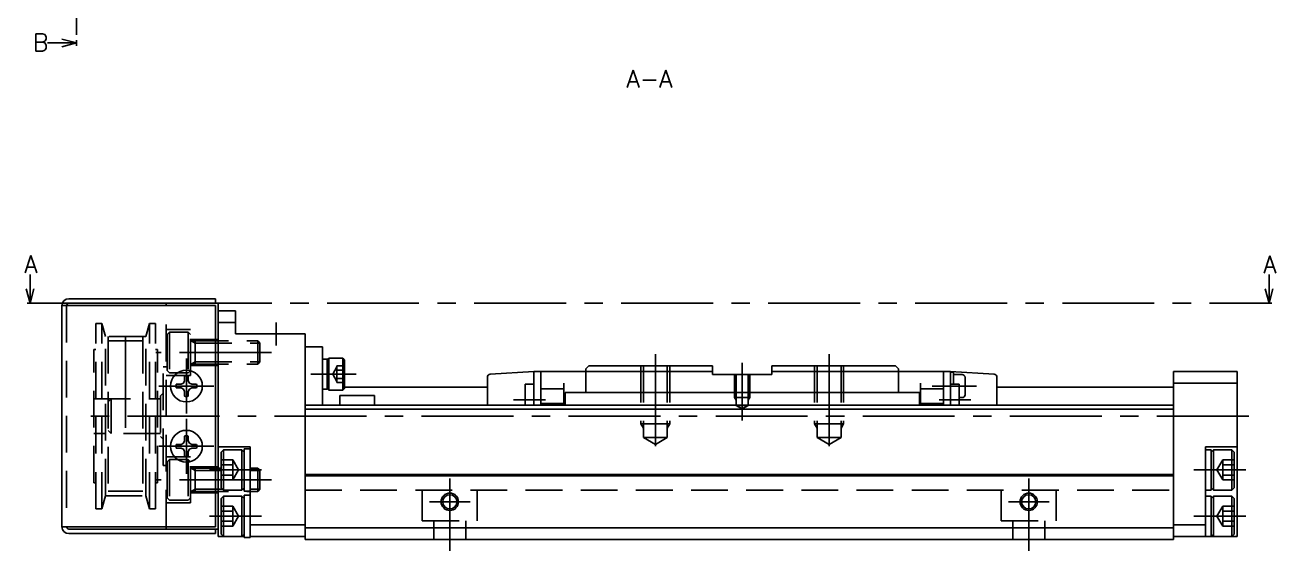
# Model space of a CAD drawing. Extents: x -2 to 402, y -8 to 279.
# Drawn here: x 186.4 to 402.5, y 8 to 98.9 of the extents above; entities that cross this region are included whole.
import ezdxf

# ---------------------------------------------------------------- set-up
doc = ezdxf.new("R2010")
doc.units = 0
doc.header["$LTSCALE"] = 0.5
doc.linetypes.add('CENTER', pattern=[50.8, 31.75, -6.35, 6.35, -6.35])
doc.linetypes.add('DASHED', pattern=[19.05, 12.7, -6.35])
for name, color, linetype in [('MSM_CENTER', 1, 'CENTER'), ('MSM_CONTINUOUS', 7, 'CONTINUOUS'), ('MSM_DASHED', 4, 'DASHED'), ('MSM_NARROW', 5, 'CONTINUOUS'), ('MSM_PART_NUMBER', 7, 'CONTINUOUS')]:
    doc.layers.add(name, color=color, linetype=linetype)
doc.styles.get("Standard").update_dxf_attribs({"font": 'txt.shx', "height": 3, "bigfont": 'bigfont.shx'})

msp = doc.modelspace()

# ---------------------------------------------------------------- linework, layer by layer
at = {"layer": 'MSM_CENTER'}
for p, q in [((195.26, 240.06), (195.26, 96.3)), ((187.76, 50.8), (400.76, 50.8)), ((203.76, 29.3), (203.76, 47.05)), ((229.76, 43.5), (229.76, 47.5)), ((228.96, 42.3), (208.96, 42.3)), ((214.26, 41.25), (214.26, 31.75)), ((295.26, 42), (295.26, 24.41)), ((325.26, 42), (325.26, 24.41)), ((310.26, 40.5), (310.26, 30.54)), ((235.76, 38.55), (243.56, 38.55)), ((219.01, 36.5), (209.51, 36.5)), ((350.76, 36.5), (343.06, 36.5)), ((270.76, 34.1), (276.26, 34.1)), ((349.76, 34.1), (344.26, 34.1)), ((397.76, 31.3), (196.26, 31.3)), ((214.26, 30.85), (214.26, 21.35)), ((219.01, 26.1), (209.51, 26.1)), ((218.26, 22), (227.26, 22)), ((397.26, 22), (388.26, 22)), ((228.96, 20.3), (208.96, 20.3)), ((259.76, 20.5), (259.76, 8)), ((359.76, 20.5), (359.76, 8)), ((256.26, 16.5), (263.26, 16.5)), ((356.26, 16.5), (363.26, 16.5)), ((218.26, 14), (227.26, 14)), ((397.26, 14), (388.26, 14))]:
    msp.add_line(p, q, dxfattribs=at)
at = {"layer": 'MSM_CONTINUOUS'}
for p, q in [((195.26, 95.8), (190.26, 95.8)), ((192.76, 96.47), (195.26, 95.8)), ((195.26, 95.8), (192.76, 95.13)), ((195.26, 96.3), (195.26, 95.3)), ((187.26, 50.8), (187.26, 55.8)), ((401.26, 50.8), (401.26, 55.8)), ((187.26, 50.8), (186.59, 53.3)), ((187.93, 53.3), (187.26, 50.8)), ((401.26, 50.8), (400.59, 53.3)), ((401.93, 53.3), (401.26, 50.8)), ((187.76, 50.8), (186.76, 50.8)), ((192.76, 50.4), (219.26, 50.4)), ((192.76, 50.4), (192.76, 12.2)), ((193.96, 51.6), (219.26, 51.6)), ((193.96, 50.8), (219.76, 50.8)), ((210.76, 50.4), (210.76, 50.8)), ((219.26, 50.8), (219.26, 51.6)), ((219.26, 50.4), (219.26, 12.2)), ((219.76, 50.8), (219.76, 10.5)), ((401.76, 50.8), (400.76, 50.8)), ((222.76, 49.5), (219.76, 49.5)), ((222.76, 49.5), (222.76, 45.5)), ((219.76, 47.5), (222.76, 47.5)), ((222.76, 45.5), (234.76, 45.5)), ((234.76, 45.5), (234.76, 10)), ((234.76, 43.3), (237.76, 43.3)), ((237.76, 33.2), (237.76, 43.3)), ((238.56, 41.15), (237.76, 41.15)), ((238.56, 41), (238.86, 41.3)), ((238.56, 41.15), (238.56, 35.95)), ((238.86, 35.8), (238.86, 41.3)), ((241.26, 41.3), (238.86, 41.3)), ((241.26, 41.3), (241.26, 35.8)), ((241.56, 41), (241.26, 41.3)), ((241.56, 41), (241.56, 36.1)), ((274.26, 39), (266.73, 38.53)), ((274.26, 39), (305.16, 39)), ((274.26, 39), (274.26, 33.2)), ((275.46, 33.2), (275.46, 39)), ((283.76, 40), (283.26, 39.5)), ((283.26, 35.4), (283.26, 39.5)), ((283.76, 40), (305.16, 40)), ((305.16, 40), (305.16, 38.5)), ((315.36, 40), (336.76, 40)), ((315.36, 38.5), (315.36, 40)), ((346.26, 39), (315.36, 39)), ((337.26, 39.5), (336.76, 40)), ((337.26, 35.4), (337.26, 39.5)), ((345.06, 33.2), (345.06, 39)), ((346.26, 39), (353.79, 38.53)), ((346.26, 39), (346.26, 33.2)), ((346.76, 38.9), (346.26, 38.9)), ((346.76, 36.85), (346.76, 38.9)), ((384.76, 39), (395.76, 39)), ((384.76, 39), (384.76, 10)), ((395.76, 39), (395.76, 10.5)), ((213.34, 36.83), (212.49, 36.82)), ((213.34, 36.83), (213.74, 37.02)), ((213.93, 37.42), (213.74, 37.02)), ((213.93, 37.42), (213.95, 38.27)), ((214.59, 37.42), (214.58, 38.27)), ((214.59, 37.42), (214.78, 37.02)), ((215.19, 36.83), (214.78, 37.02)), ((215.19, 36.83), (216.03, 36.82)), ((266.26, 38.03), (266.26, 33.2)), ((272.76, 36.85), (272.76, 33.2)), ((274.26, 36.85), (272.76, 36.85)), ((279.46, 37), (279.46, 33.2)), ((315.36, 38.5), (305.16, 38.5)), ((341.06, 37), (341.06, 33.2)), ((347.76, 36.85), (346.26, 36.85)), ((348.26, 38.5), (346.76, 38.5)), ((347.76, 36.85), (347.76, 33.2)), ((348.76, 38), (348.76, 35)), ((354.26, 38.03), (354.26, 33.2)), ((384.76, 37), (395.76, 37)), ((213.34, 36.17), (212.49, 36.18)), ((213.34, 36.17), (213.74, 35.98)), ((213.93, 35.58), (213.74, 35.98)), ((213.93, 35.58), (213.95, 34.73)), ((214.59, 35.58), (214.58, 34.73)), ((214.59, 35.58), (214.78, 35.98)), ((215.19, 36.17), (214.78, 35.98)), ((215.19, 36.17), (216.03, 36.18)), ((237.76, 35.95), (238.56, 35.95)), ((238.56, 36.1), (238.86, 35.8)), ((241.26, 35.8), (238.86, 35.8)), ((246.76, 34.87), (240.76, 34.87)), ((240.76, 34.87), (240.76, 33.2)), ((241.26, 35.8), (241.56, 36.1)), ((266.26, 36.3), (241.56, 36.3)), ((246.76, 33.2), (246.76, 34.87)), ((275.46, 36), (279.46, 36)), ((279.66, 35.1), (279.46, 35.1)), ((340.86, 35.4), (279.66, 35.4)), ((279.66, 33.2), (279.66, 35.4)), ((340.86, 33.2), (340.86, 35.4)), ((341.06, 35.1), (340.86, 35.1)), ((345.06, 36), (341.06, 36)), ((384.76, 36.3), (354.26, 36.3)), ((384.76, 33.2), (234.76, 33.2)), ((384.76, 32.5), (234.76, 32.5)), ((275.46, 33.5), (279.46, 33.5)), ((279.66, 34.3), (279.46, 34.3)), ((341.06, 34.3), (340.86, 34.3)), ((345.06, 33.5), (341.06, 33.5)), ((348.26, 34.5), (347.76, 34.5)), ((213.34, 26.43), (212.49, 26.42)), ((213.34, 26.43), (213.74, 26.62)), ((213.93, 27.02), (213.74, 26.62)), ((213.93, 27.02), (213.95, 27.87)), ((214.59, 27.02), (214.58, 27.87)), ((214.59, 27.02), (214.78, 26.62)), ((215.19, 26.43), (214.78, 26.62)), ((215.19, 26.43), (216.03, 26.42)), ((225.26, 26), (219.76, 26)), ((225.26, 26), (225.26, 10.35)), ((390.26, 26), (390.26, 10.5)), ((390.26, 26), (395.76, 26)), ((213.34, 25.77), (212.49, 25.78)), ((213.34, 25.77), (213.74, 25.58)), ((213.93, 25.18), (213.74, 25.58)), ((213.93, 25.18), (213.95, 24.33)), ((214.59, 25.18), (214.58, 24.33)), ((214.59, 25.18), (214.78, 25.58)), ((215.19, 25.77), (214.78, 25.58)), ((215.19, 25.77), (216.03, 25.78)), ((220.26, 25.1), (220.66, 25.5)), ((220.26, 25.1), (220.26, 18.9)), ((220.66, 25.5), (220.66, 18.5)), ((220.66, 25.5), (223.86, 25.5)), ((223.86, 25.5), (223.86, 18.5)), ((224.26, 25.1), (223.86, 25.5)), ((224.26, 18.35), (224.26, 25.65)), ((224.26, 25.65), (225.26, 25.65)), ((391.26, 25.5), (390.26, 25.5)), ((391.26, 25.5), (391.26, 18.5)), ((391.26, 25.1), (391.66, 25.5)), ((391.66, 25.5), (391.66, 18.5)), ((394.86, 25.5), (391.66, 25.5)), ((394.86, 25.5), (394.86, 18.5)), ((395.26, 25.1), (394.86, 25.5)), ((395.26, 25.1), (395.26, 18.9)), ((384.76, 21.2), (234.76, 21.2)), ((384.76, 21), (234.76, 21)), ((220.66, 18.5), (220.26, 18.9)), ((220.26, 17.1), (220.66, 17.5)), ((220.66, 18.5), (223.86, 18.5)), ((220.66, 17.5), (220.66, 10.5)), ((220.66, 17.5), (223.86, 17.5)), ((223.86, 18.5), (224.26, 18.9)), ((223.86, 17.5), (223.86, 10.5)), ((224.26, 17.1), (223.86, 17.5)), ((225.26, 18.35), (224.26, 18.35)), ((224.26, 17.65), (225.26, 17.65)), ((224.26, 10.35), (224.26, 17.65)), ((390.26, 18.5), (391.26, 18.5)), ((391.26, 17.5), (390.26, 17.5)), ((391.66, 18.5), (391.26, 18.9)), ((391.26, 17.5), (391.26, 10.5)), ((391.26, 17.1), (391.66, 17.5)), ((394.86, 18.5), (391.66, 18.5)), ((391.66, 17.5), (391.66, 10.5)), ((394.86, 17.5), (391.66, 17.5)), ((394.86, 18.5), (395.26, 18.9)), ((394.86, 17.5), (394.86, 10.5)), ((395.26, 17.1), (394.86, 17.5)), ((220.26, 17.1), (220.26, 10.9)), ((395.26, 17.1), (395.26, 10.9)), ((192.76, 12.2), (219.26, 12.2)), ((193.96, 11.8), (219.76, 11.8)), ((193.96, 11), (219.26, 11)), ((210.76, 11.8), (210.76, 12.2)), ((219.26, 11), (219.26, 11.8)), ((220.66, 10.5), (220.26, 10.9)), ((223.86, 10.5), (224.26, 10.9)), ((234.76, 12.5), (225.26, 12.5)), ((384.76, 12), (234.76, 12)), ((384.76, 12.5), (390.26, 12.5)), ((391.66, 10.5), (391.26, 10.9)), ((394.86, 10.5), (395.26, 10.9)), ((219.76, 10.5), (224.26, 10.5)), ((225.26, 10.35), (224.26, 10.35)), ((225.26, 10.5), (234.76, 10.5)), ((384.76, 10), (234.76, 10)), ((395.76, 10.5), (384.76, 10.5))]:
    msp.add_line(p, q, dxfattribs=at)
for centre, radius in [((214.26, 36.5), 2.75), ((214.26, 26.1), 2.75), ((259.76, 16.5), 1.23), ((359.76, 16.5), 1.23)]:
    msp.add_circle(centre, radius, dxfattribs=at)
for centre, radius, start, end in [((193.96, 50.4), 1.2, 90, 180), ((193.96, 50.4), 0.4, 90, 180), ((214.26, 36.5), 1.8, 169.8876, 190.1124), ((214.26, 36.5), 1.8, 79.8876, 100.1124), ((214.26, 36.5), 1.8, 349.8876, 10.1124), ((266.76, 38.03), 0.5, 93.5763, 180), ((348.26, 38), 0.5, 0, 90), ((353.76, 38.03), 0.5, 0, 86.4237), ((214.26, 36.5), 1.8, 259.8876, 280.1124), ((348.26, 35), 0.5, 270, 0), ((214.26, 26.1), 1.8, 169.8876, 190.1124), ((214.26, 26.1), 1.8, 79.8876, 100.1124), ((214.26, 26.1), 1.8, 349.8876, 10.1124), ((214.26, 26.1), 1.8, 259.8876, 280.1124), ((193.96, 12.2), 1.2, 180, 270), ((193.96, 12.2), 0.4, 180, 270)]:
    msp.add_arc(centre, radius, start, end, dxfattribs=at)
at = {"layer": 'MSM_DASHED'}
for p, q in [((193.56, 50.4), (193.56, 12.2)), ((210.76, 12.2), (210.76, 50.4)), ((198.62, 15.3), (198.62, 47.3)), ((199.66, 47.3), (198.62, 47.3)), ((199.66, 15.3), (199.66, 47.3)), ((200.26, 45.05), (199.66, 47.3)), ((207.86, 47.3), (207.26, 45.05)), ((207.86, 15.3), (207.86, 47.3)), ((208.9, 47.3), (207.86, 47.3)), ((208.9, 15.3), (208.9, 47.3)), ((214.96, 46.3), (210.76, 46.3)), ((210.96, 45.4), (211.36, 45.8)), ((210.96, 45.4), (210.96, 39.2)), ((211.36, 45.8), (211.36, 38.8)), ((211.36, 45.8), (214.56, 45.8)), ((214.56, 45.8), (214.56, 38.8)), ((214.96, 45.4), (214.56, 45.8)), ((214.96, 38.3), (214.96, 46.3)), ((200.26, 17.55), (200.26, 45.05)), ((207.26, 45.05), (200.26, 45.05)), ((200.76, 45.05), (200.76, 17.55)), ((200.76, 44.29), (206.76, 44.29)), ((206.76, 45.05), (206.76, 17.55)), ((207.26, 17.55), (207.26, 45.05)), ((214.96, 44.55), (219.76, 44.55)), ((215.06, 44.33), (215.76, 43.92)), ((215.16, 44.3), (226.58, 44.3)), ((215.76, 44.3), (215.76, 40.3)), ((215.76, 43.92), (226.96, 43.92)), ((226.58, 40.3), (226.58, 44.3)), ((226.96, 43.92), (226.58, 44.3)), ((226.96, 40.68), (226.96, 43.92)), ((198.26, 19.8), (198.26, 42.8)), ((198.62, 42.8), (198.26, 42.8)), ((209.26, 42.8), (208.9, 42.8)), ((209.26, 19.8), (209.26, 42.8)), ((210.26, 22.8), (210.26, 39.8)), ((210.76, 39.8), (210.26, 39.8)), ((211.36, 38.8), (210.96, 39.2)), ((214.56, 38.8), (214.96, 39.2)), ((214.96, 40.05), (219.76, 40.05)), ((215.06, 40.27), (215.76, 40.68)), ((215.16, 40.3), (226.58, 40.3)), ((215.76, 40.68), (226.96, 40.68)), ((226.58, 40.3), (226.96, 40.68)), ((240.26, 39.8), (239.54, 38.55)), ((240.26, 39.99), (240.26, 37.11)), ((241.56, 39.99), (240.26, 39.99)), ((241.56, 39.27), (240.26, 39.27)), ((292.76, 40), (292.76, 30)), ((293.19, 40), (293.19, 27.6)), ((297.33, 40), (297.33, 27.6)), ((297.76, 40), (297.76, 30)), ((322.76, 40), (322.76, 30)), ((323.19, 40), (323.19, 27.6)), ((327.33, 40), (327.33, 27.6)), ((327.76, 40), (327.76, 30)), ((214.96, 38.3), (210.76, 38.3)), ((211.36, 38.8), (214.56, 38.8)), ((239.54, 38.55), (240.26, 37.3)), ((241.56, 37.83), (240.26, 37.83)), ((241.56, 37.11), (240.26, 37.11)), ((308.96, 38.5), (308.96, 34.5)), ((309.2, 38.5), (309.2, 33.15)), ((311.32, 38.5), (311.32, 33.15)), ((311.56, 38.5), (311.56, 34.5)), ((210.26, 35.3), (209.76, 34.8)), ((209.76, 34.8), (209.76, 27.8)), ((198.26, 34.3), (209.76, 34.3)), ((201.26, 34.3), (200.76, 33.8)), ((201.26, 28.3), (201.26, 34.3)), ((308.96, 34.5), (311.56, 34.5)), ((308.96, 34.5), (309.2, 34.08)), ((309.2, 33.15), (311.32, 33.15)), ((309.2, 33.15), (310.26, 32.54)), ((311.32, 33.15), (310.26, 32.54)), ((311.56, 34.5), (311.32, 34.08)), ((209.76, 28.3), (198.26, 28.3)), ((200.76, 28.8), (201.26, 28.3)), ((292.76, 30), (297.76, 30)), ((292.76, 30), (293.19, 29.25)), ((297.76, 30), (297.33, 29.25)), ((322.76, 30), (327.76, 30)), ((322.76, 30), (323.19, 29.25)), ((327.76, 30), (327.33, 29.25)), ((209.76, 27.8), (210.26, 27.3)), ((293.19, 27.6), (297.33, 27.6)), ((293.19, 27.6), (295.26, 26.41)), ((297.33, 27.6), (295.26, 26.41)), ((323.19, 27.6), (325.26, 26.41)), ((323.19, 27.6), (327.33, 27.6)), ((327.33, 27.6), (325.26, 26.41)), ((214.96, 24.3), (210.76, 24.3)), ((210.96, 23.4), (211.36, 23.8)), ((211.36, 23.8), (211.36, 16.8)), ((211.36, 23.8), (214.56, 23.8)), ((214.56, 23.8), (214.56, 16.8)), ((214.96, 23.4), (214.56, 23.8)), ((214.96, 16.3), (214.96, 24.3)), ((210.76, 22.8), (210.26, 22.8)), ((210.96, 23.4), (210.96, 17.2)), ((214.96, 22.55), (219.76, 22.55)), ((215.06, 22.33), (215.76, 21.92)), ((215.16, 22.3), (220.26, 22.3)), ((215.76, 22.3), (215.76, 18.3)), ((215.76, 21.92), (220.26, 21.92)), ((220.26, 23.73), (222.26, 23.73)), ((220.26, 22.87), (222.26, 22.87)), ((222.26, 20.27), (222.26, 23.73)), ((222.26, 23.73), (223.26, 22)), ((222.26, 20.27), (223.26, 22)), ((225.26, 22.3), (226.58, 22.3)), ((225.26, 21.92), (226.96, 21.92)), ((226.58, 18.3), (226.58, 22.3)), ((226.96, 21.92), (226.58, 22.3)), ((226.96, 18.68), (226.96, 21.92)), ((393.26, 23.73), (392.26, 22)), ((393.26, 20.27), (392.26, 22)), ((395.26, 23.73), (393.26, 23.73)), ((393.26, 20.27), (393.26, 23.73)), ((395.26, 22.87), (393.26, 22.87)), ((198.26, 19.8), (198.62, 19.8)), ((208.9, 19.8), (209.26, 19.8)), ((220.26, 21.13), (222.26, 21.13)), ((220.26, 20.27), (222.26, 20.27)), ((395.26, 21.13), (393.26, 21.13)), ((395.26, 20.27), (393.26, 20.27)), ((199.66, 15.3), (200.26, 17.55)), ((200.26, 17.55), (207.26, 17.55)), ((200.76, 18.31), (206.76, 18.31)), ((207.26, 17.55), (207.86, 15.3)), ((214.96, 18.05), (219.76, 18.05)), ((215.06, 18.27), (215.76, 18.68)), ((215.16, 18.3), (226.58, 18.3)), ((215.76, 18.68), (220.48, 18.68)), ((224.04, 18.68), (224.26, 18.68)), ((225.26, 18.68), (226.96, 18.68)), ((226.58, 18.3), (226.96, 18.68)), ((234.76, 18.5), (384.76, 18.5)), ((255.01, 18.5), (255.01, 13.2)), ((264.51, 13.2), (264.51, 18.5)), ((355.01, 18.5), (355.01, 13.2)), ((364.51, 13.2), (364.51, 18.5)), ((198.62, 15.3), (199.66, 15.3)), ((207.86, 15.3), (208.9, 15.3)), ((214.96, 16.3), (210.76, 16.3)), ((211.36, 16.8), (210.96, 17.2)), ((211.36, 16.8), (214.56, 16.8)), ((214.56, 16.8), (214.96, 17.2)), ((220.26, 15.73), (222.26, 15.73)), ((222.26, 12.27), (222.26, 15.73)), ((222.26, 15.73), (223.26, 14)), ((393.26, 15.73), (392.26, 14)), ((395.26, 15.73), (393.26, 15.73)), ((393.26, 12.27), (393.26, 15.73)), ((220.26, 14.87), (222.26, 14.87)), ((220.26, 13.13), (222.26, 13.13)), ((222.26, 12.27), (223.26, 14)), ((255.01, 13.2), (264.51, 13.2)), ((257.01, 13.2), (257.01, 10)), ((262.51, 13.2), (262.51, 10)), ((355.01, 13.2), (364.51, 13.2)), ((357.01, 13.2), (357.01, 10)), ((362.51, 13.2), (362.51, 10)), ((393.26, 12.27), (392.26, 14)), ((395.26, 14.87), (393.26, 14.87)), ((395.26, 13.13), (393.26, 13.13)), ((220.26, 12.27), (222.26, 12.27)), ((395.26, 12.27), (393.26, 12.27))]:
    msp.add_line(p, q, dxfattribs=at)
for centre, start, end in [((215.16, 44.5), 180, 270), ((215.16, 40.1), 90, 180), ((215.16, 22.5), 180, 270), ((215.16, 18.1), 90, 180)]:
    msp.add_arc(centre, 0.2, start, end, dxfattribs=at)
at = {"layer": 'MSM_NARROW'}
for centre in [(259.76, 16.5), (359.76, 16.5)]:
    msp.add_circle(centre, 1.5, dxfattribs=at)

# ---------------------------------------------------------------- texts
at = {"layer": 'MSM_PART_NUMBER'}
for s, p in [('B', (187.74, 94.38)), ('A-A', (290.26, 88.1)), ('A', (186.26, 56.05)), ('A', (400.27, 56.02))]:
    msp.add_text(s, height=3, dxfattribs=at).set_placement(p)

doc.saveas('drawing.dxf')
